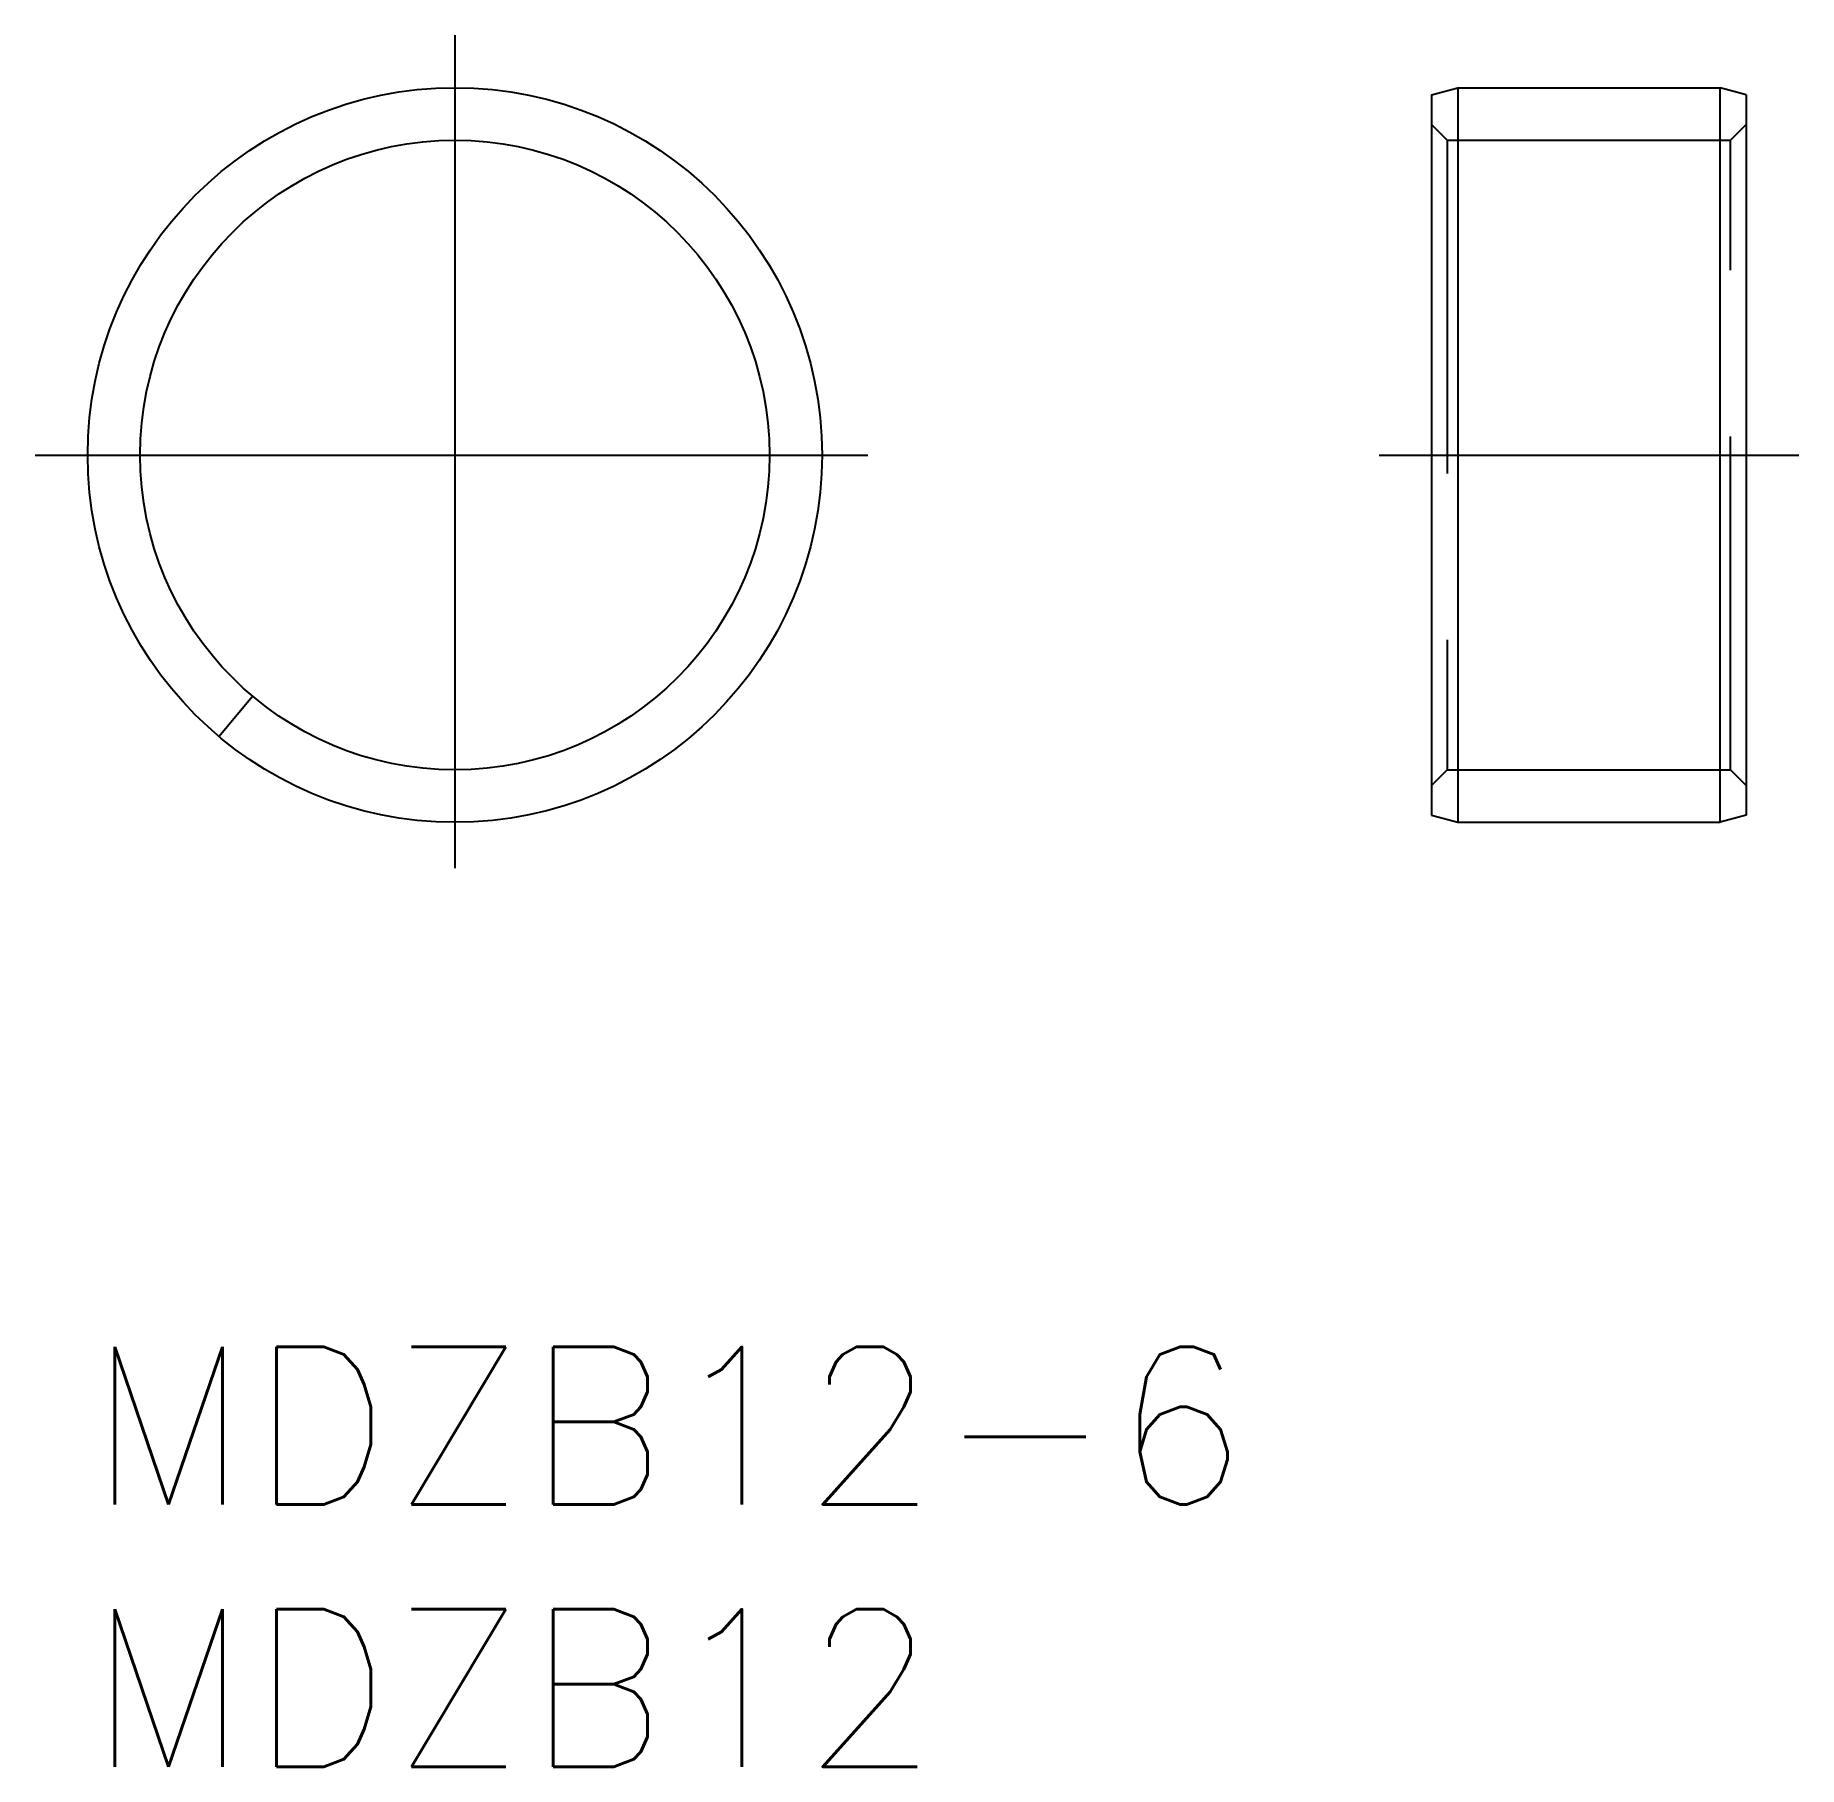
# Model space of a CAD drawing. Extents: x -1 to 32.6, y -8 to 25.
import ezdxf

# ---------------------------------------------------------------- set-up
doc = ezdxf.new("R2010")
doc.units = 0
doc.header["$LTSCALE"] = 0.5
doc.linetypes.add('CENTER', pattern=[50.8, 31.75, -6.35, 6.35, -6.35])
doc.linetypes.add('DASHED', pattern=[19.05, 12.7, -6.35])
for name, color, linetype in [('MSM_CENTER', 1, 'CENTER'), ('MSM_CONTINUOUS', 7, 'CONTINUOUS'), ('MSM_DASHED', 4, 'DASHED'), ('MSM_PART_NUMBER', 7, 'CONTINUOUS')]:
    doc.layers.add(name, color=color, linetype=linetype)
doc.styles.get("Standard").update_dxf_attribs({"font": 'txt.shx', "height": 1, "bigfont": 'bigfont.shx'})

# ---------------------------------------------------------------- blocks, each defined once
blk = doc.blocks.new('*U1')
at = {"layer": 'MSM_PART_NUMBER'}
blk.add_text('MDZB12-6', height=3, dxfattribs=at).set_placement((0, -3))
blk = doc.blocks.new('*U2')
at = {"layer": 'MSM_PART_NUMBER'}
blk.add_text('MDZB12', height=3, dxfattribs=at).set_placement((0, -8))

msp = doc.modelspace()

# ---------------------------------------------------------------- linework, layer by layer
at = {"layer": 'MSM_CENTER'}
for p, q in [((7, 25), (7, 9)), ((-1, 17), (15, 17)), ((24.622, 17), (32.622, 17))]:
    msp.add_line(p, q, dxfattribs=at)
at = {"layer": 'MSM_CONTINUOUS'}
for p, q in [((25.622, 23.866), (26.122, 24)), ((26.122, 24), (31.122, 24)), ((26.122, 24), (26.122, 10)), ((31.622, 23.866), (31.122, 24)), ((31.122, 10), (31.122, 24)), ((25.622, 23.866), (25.622, 10.134)), ((31.622, 23.866), (31.622, 10.134)), ((2.5, 11.638), (3.143, 12.404)), ((25.622, 10.134), (26.122, 10)), ((31.622, 10.134), (31.122, 10)), ((26.122, 10), (31.122, 10))]:
    msp.add_line(p, q, dxfattribs=at)
for radius in [7, 6]:
    msp.add_circle((7, 17), radius, dxfattribs=at)
at = {"layer": 'MSM_DASHED'}
for p, q in [((25.622, 23.3), (25.922, 23)), ((31.622, 23.3), (31.322, 23)), ((25.922, 23), (25.922, 11)), ((25.922, 23), (31.322, 23)), ((31.322, 11), (31.322, 23)), ((25.622, 10.7), (25.922, 11)), ((25.922, 11), (31.322, 11)), ((31.622, 10.7), (31.322, 11))]:
    msp.add_line(p, q, dxfattribs=at)

# ---------------------------------------------------------------- block references
at = {"layer": 'MSM_CONTINUOUS'}
for name in ['*U1', '*U2']:
    msp.add_blockref(name, (0, 0), dxfattribs=at)

doc.saveas('drawing.dxf')
